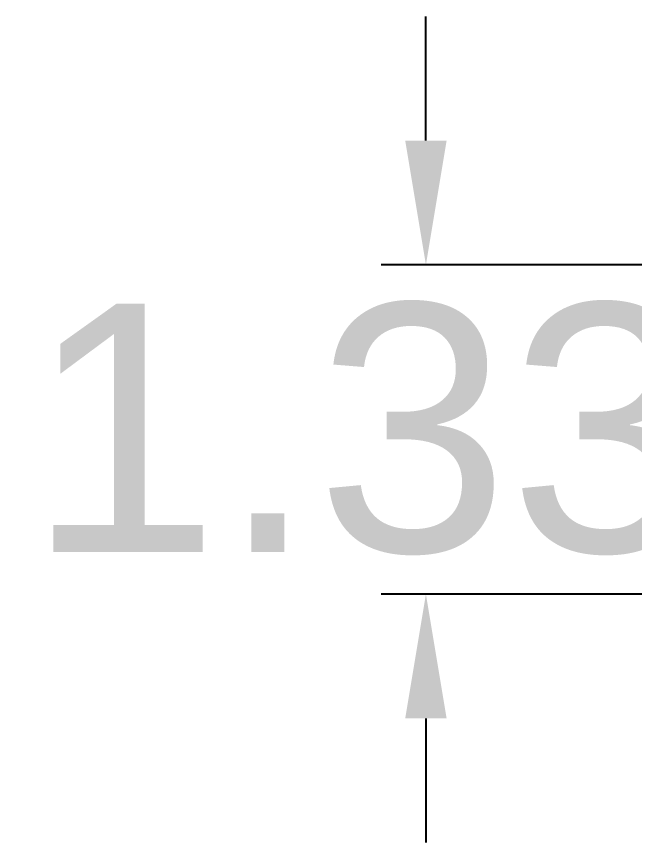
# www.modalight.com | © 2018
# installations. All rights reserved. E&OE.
# Model space of a CAD drawing. Header units: inches. Extents: x 0 to 23.3, y 0.3 to 9.
# Drawn here: x 0.026 to 2.514, y 3.574 to 6.901 of the extents above; entities that cross this region are included whole.
import ezdxf

# ---------------------------------------------------------------- set-up
doc = ezdxf.new("R2010")
doc.units = ezdxf.units.IN
doc.header["$MEASUREMENT"] = 0
doc.layers.add('DIMENSIONS', color=6, linetype='Continuous', lineweight=15)
doc.styles.get("Standard").update_dxf_attribs({"font": 'Arial.ttf'})
doc.dimstyles.new('Big 1IN', dxfattribs={"dimtxt": 1, "dimasz": 0.5, "dimexe": 0.18, "dimexo": 0.0625, "dimgap": 0.09, "dimtad": 0, "dimtih": 1, "dimtoh": 1, "dimzin": 0, "dimdsep": 46, "dimlunit": 3, "dimtxsty": 'Standard', "dimcen": 0.5, "dimadec": 0, "dimazin": 0, "dimtfac": 1, "dimtofl": 0, "dimtmove": 0, "dimatfit": 3, "dimfxl": 1, "dimtolj": 1, "dimtzin": 0, "dimarcsym": 0})

# ---------------------------------------------------------------- blocks, each defined once
blk = doc.blocks.new('*D18')
at = {"layer": 'Defpoints', "color": 0, "transparency": 16777216}
for p in [(1.6746, 5.9013), (4.1789, 5.9013), (4.1789, 4.5739)]:
    blk.add_point(p, dxfattribs=at)
at = {"layer": 'DIMENSIONS', "color": 0, "lineweight": -2, "transparency": 16777216}
for p, q in [((1.6746, 6.4013), (1.6746, 6.9013)), ((4.1164, 5.9013), (1.4946, 5.9013)), ((4.1164, 4.5739), (1.4946, 4.5739)), ((1.6746, 4.0739), (1.6746, 3.5739))]:
    blk.add_line(p, q, dxfattribs=at)
at = {"layer": 'DIMENSIONS', "color": 0, "transparency": 16777216}
for points in [[(1.5913, 6.4013), (1.7579, 6.4013), (1.6746, 5.9013)], [(1.5913, 4.0739), (1.7579, 4.0739), (1.6746, 4.5739)]]:
    blk.add_solid(points, dxfattribs=at)
at = {"layer": 'DIMENSIONS', "color": 0, "transparency": 16777216, "insert": (1.6746, 5.2376), "char_height": 1, "attachment_point": 5}
blk.add_mtext('\\A1;1.33"', dxfattribs=at)

msp = doc.modelspace()

# ---------------------------------------------------------------- dimensions: what is measured, and where the dimension line sits
at = {"layer": 'DIMENSIONS'}
dim = msp.add_linear_dim(base=(1.6746, 5.9013), p1=(4.1789, 4.5739), p2=(4.1789, 5.9013), angle=90, dimstyle='Big 1IN', dxfattribs=at)
dim.commit()
dim.dimension.update_dxf_attribs({"geometry": '*D18', "text_midpoint": (1.6746, 5.2376)})

doc.saveas('drawing.dxf')
